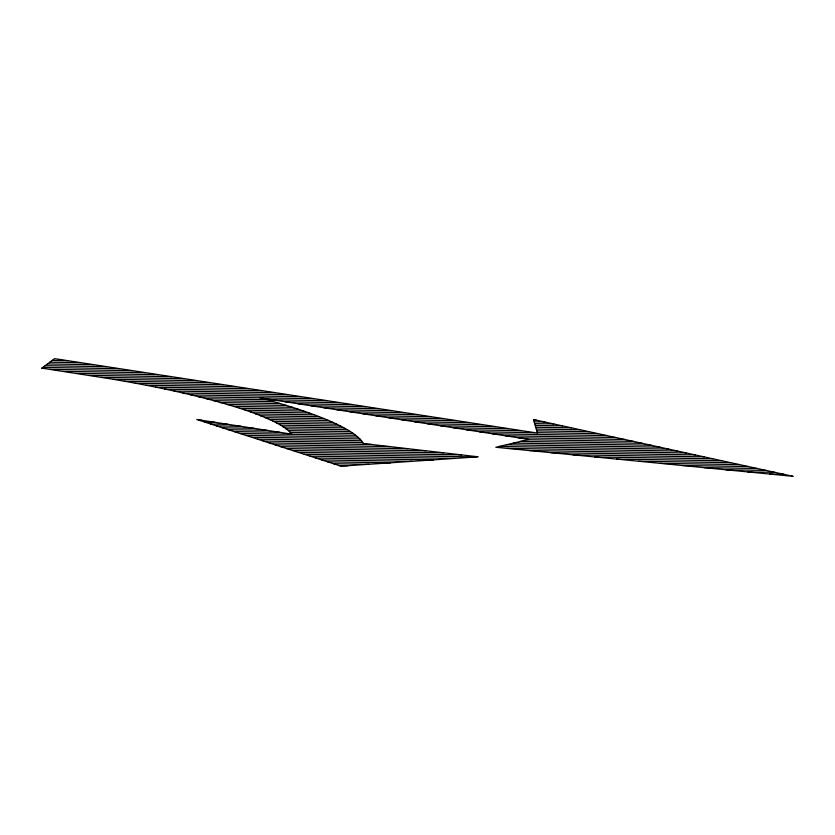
<?xml version="1.0" encoding="UTF-8"?>
<svg xmlns="http://www.w3.org/2000/svg" width="835" height="835" viewBox="0 0 835 835"><rect width="100%" height="100%" fill="white"/><g stroke="black" fill="none" stroke-linecap="round" stroke-linejoin="round"><path stroke-width="1.25" d="M41.854 368.141L54.63 358.632L537.5 433.104L533.481 419.514L793.25 476.367L495.813 447.278L528.941 439.419L260.019 397.888A318.876 49.881 7.3 0 1 363.413 443.531L478.278 456.818L341.066 466.18L196.757 419.504L291.853 434.169A247.484 38.713 7.3 0 0 110.867 378.902L41.75 368.131M52.25 360.407L67.666 360.647M49.881 362.171L80.63 362.64M47.511 363.935L93.593 364.644M45.142 365.699L106.556 366.648M42.783 367.452L119.53 368.642M49.776 369.362L132.494 370.646M62.74 371.366L145.457 372.64M75.703 373.36L158.42 374.644M88.5 375.364L171.394 376.648M101.118 377.357L184.358 378.641M113.341 379.34L197.321 380.645M124.258 381.313L210.295 382.639M135.176 383.275L223.258 384.643M146.083 385.248L236.221 386.636M155.508 387.189L249.185 388.64M164.777 389.131L262.159 390.644M174.056 391.072L275.122 392.638M182.823 393.014L288.085 394.642M190.777 394.934L301.049 396.635M198.74 396.855L314.023 398.639M206.704 398.775L266.334 399.704M272.335 399.798L326.986 400.643M213.499 400.685L272.972 401.604M285.278 401.792L339.949 402.637M220.283 402.585L279.621 403.503M298.231 403.796L352.913 404.641M227.078 404.495L286.259 405.403M311.184 405.789L365.887 406.635M233.675 406.394L292.156 407.292M324.126 407.793L378.85 408.639M239.415 408.284L297.991 409.181M337.079 409.787L391.813 410.643M245.146 410.173L303.815 411.07M350.022 411.791L404.777 412.636M250.886 412.052L309.013 412.96M362.974 413.795L417.75 414.64M255.667 413.93L314.19 414.838M375.917 415.788L430.714 416.634M260.437 415.799L319.294 416.717M388.87 417.792L443.677 418.638M533.638 420.026L535.997 420.068M265.206 417.677L323.834 418.586M401.823 419.786L456.641 420.631M534.17 421.832L544.848 421.999M269.413 419.535L328.374 420.454M414.765 421.79L469.614 422.635M534.703 423.648L553.688 423.94M199.074 420.245L201.913 420.297M273.191 421.393L332.643 422.312M427.718 423.783L482.578 424.639M535.235 425.453L562.539 425.871M204.919 422.134L214.877 422.291M276.969 423.251L336.547 424.18M440.661 425.787L495.541 426.633M535.767 427.259L571.38 427.812M210.764 424.034L227.84 424.295M280.351 425.109L340.45 426.038M453.614 427.781L508.515 428.637M536.31 429.065L580.231 429.743M216.599 425.923L240.804 426.288M283.117 426.946L343.843 427.885M466.567 429.785L521.478 430.63M536.842 430.87L589.072 431.685M222.444 427.812L253.777 428.292M285.883 428.793L346.953 429.733M479.509 431.789L534.442 432.634M537.375 432.676L597.923 433.615M228.279 429.701L266.741 430.296M288.346 430.63L350.053 431.58M492.462 433.783L606.763 435.557M234.124 431.591L279.704 432.29M290.152 432.457L353.163 433.428M505.405 435.786L615.614 437.488M239.969 433.48L355.397 435.265M518.358 437.78L624.465 439.429M245.803 435.369L357.589 437.091M527.636 439.721L633.306 441.36M251.648 437.258L359.77 438.928M520.518 441.412L642.157 443.302M257.493 439.147L361.325 440.755M513.4 443.103L650.997 445.232M263.328 441.037L362.682 442.571M506.292 444.794L659.848 447.163M269.173 442.926L371.857 444.512M499.173 446.485L668.689 449.105M275.018 444.815L389.82 446.589M507.336 448.405L677.54 451.036M280.852 446.704L407.783 448.666M529.192 450.545L686.38 452.977M286.697 448.593L425.746 450.743M551.048 452.685L695.231 454.908M292.532 450.483L443.709 452.82M572.904 454.814L704.072 456.849M298.377 452.372L461.671 454.898M594.76 456.954L712.923 458.78M304.222 454.261L476.66 456.933M616.616 459.093L721.764 460.722M310.056 456.15L455.169 458.394M638.483 461.233L730.615 462.653M315.901 458.039L433.668 459.866M660.339 463.373L739.455 464.594M321.746 459.928L412.177 461.327M682.195 465.502L748.306 466.525M327.581 461.818L390.686 462.799M704.051 467.642L757.147 468.466M333.426 463.707L369.185 464.26M725.907 469.781L765.998 470.397M339.271 465.596L347.694 465.732M747.763 471.921L774.838 472.339M769.62 474.05L783.689 474.27M791.476 476.19L792.53 476.211"/></g></svg>
